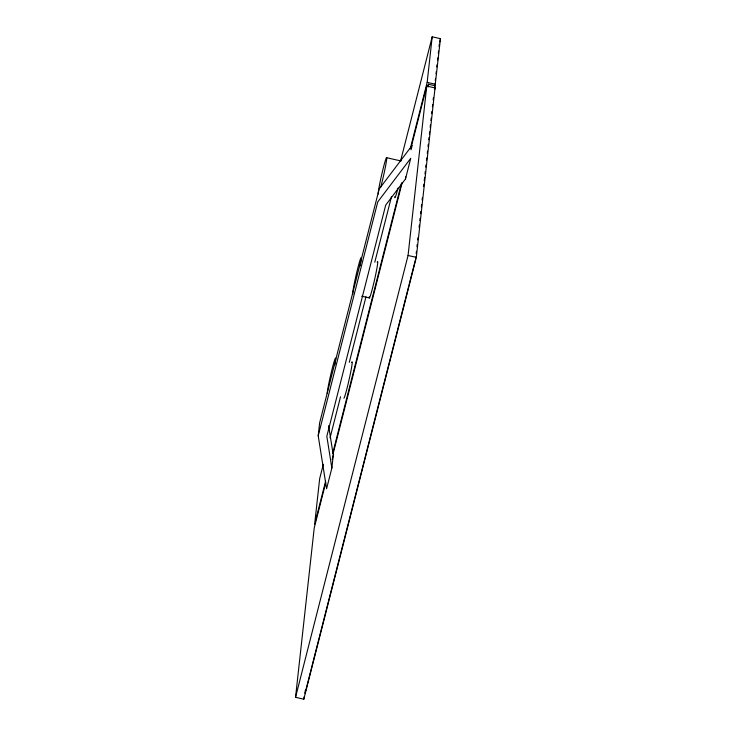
<?xml version="1.0" encoding="UTF-8"?>
<svg xmlns="http://www.w3.org/2000/svg" width="736" height="736" viewBox="0 0 736 736"><rect width="100%" height="100%" fill="white"/><g stroke="black" fill="none" stroke-linecap="round" stroke-linejoin="round"><path stroke-width="1.1" d="M328.606 425.675L333.279 455.188L331.862 468.05L326.591 488.732L318.21 435.776L319.626 422.906L379.196 188.996L412.169 145.415L411.056 149.776M410.982 147.991L426.76 86.048L435.031 87.924L416.328 257.361L303.802 699.2L295.532 697.323L314.235 527.887L325.763 482.623M303.802 699.2L304.06 696.928M305.081 692.512L305.33 690.239M331.862 468.05L326.83 436.273L385.701 205.114L405.481 178.968L405.72 176.824M295.532 697.323L408.057 255.484L426.76 86.048M410.265 148.736L427.165 82.377L432.198 36.8L440.468 38.677L434.654 89.415L435.031 87.924M428.131 86.995L428.444 84.235L435.059 85.735M415.582 259.238L415.831 256.956M416.208 253.543L416.466 251.27M416.962 246.716L417.211 244.444M417.717 239.89L417.965 237.618M419.097 227.378L419.354 225.106M419.851 220.552L420.1 218.279M420.606 213.725L420.854 211.453M421.36 206.908L421.608 204.626M422.114 200.082L422.363 197.8M423.623 186.429L423.872 184.156M424.249 180.743L424.626 177.33M425.003 173.917L425.252 171.635M425.758 167.09L426.006 164.809M426.512 160.264L426.76 157.992M427.266 153.438L427.515 151.165M428.021 146.611L428.269 144.339M428.766 139.785L429.024 137.512M429.401 134.099L429.649 131.827M430.155 127.273L430.404 125M430.9 120.446L431.158 118.174M431.655 113.62L431.912 111.348M432.409 106.794L432.667 104.521M433.164 99.967L433.421 97.695M434.544 87.455L434.921 84.042M435.298 80.629L435.556 78.356M436.052 73.802L436.301 71.53M436.807 66.976L437.055 64.704M437.561 60.159L437.81 57.877M438.316 53.332L438.564 51.051M439.07 46.506L439.318 44.224M318.21 435.776L377.78 201.857L410.752 158.286L405.481 178.968M323.316 464.342L319.672 478.639L314.64 524.216L325.606 481.178M330.068 437.828L340.538 396.732M349.306 362.296L366.004 296.709M374.799 262.172L391.534 196.475M400.586 160.926L432.198 36.8M332.672 453.413L401.497 183.172M333.123 453.716L402.206 182.454M332.175 459.54L333.279 455.188M427.874 86.462L428.444 84.235M439.631 41.98L440.468 38.677M304.952 693.652L408.682 286.332M408.968 285.228L415.306 260.314M427.165 82.377L435.436 84.254M386.722 157.734L401.056 160.982M408.057 255.484L416.328 257.361M361.726 296.212L369.454 297.96M352.903 294.207A18.694 1.021 -77.2 0 1 357.843 267.932A18.694 1.021 -77.2 0 1 360.116 265.908M378.433 193.954A18.694 1.021 -77.2 0 1 382.196 172.5A18.694 1.021 -77.2 0 1 386.676 159.16A18.694 1.021 -77.2 0 1 380.751 187.073M377.191 262.218A18.694 1.021 -77.2 0 1 374.376 280.517A18.694 1.021 -77.2 0 1 369.27 296.866M398.01 188.103A18.694 1.021 -77.2 0 1 394.8 196.613M351.661 362.471A18.694 1.021 -77.2 0 1 349.692 376.961A18.694 1.021 -77.2 0 1 343.924 398.213M327.198 393.364A18.694 1.021 -77.2 0 1 333.003 365.562A18.694 1.021 -77.2 0 1 334.806 364.946"/></g></svg>
